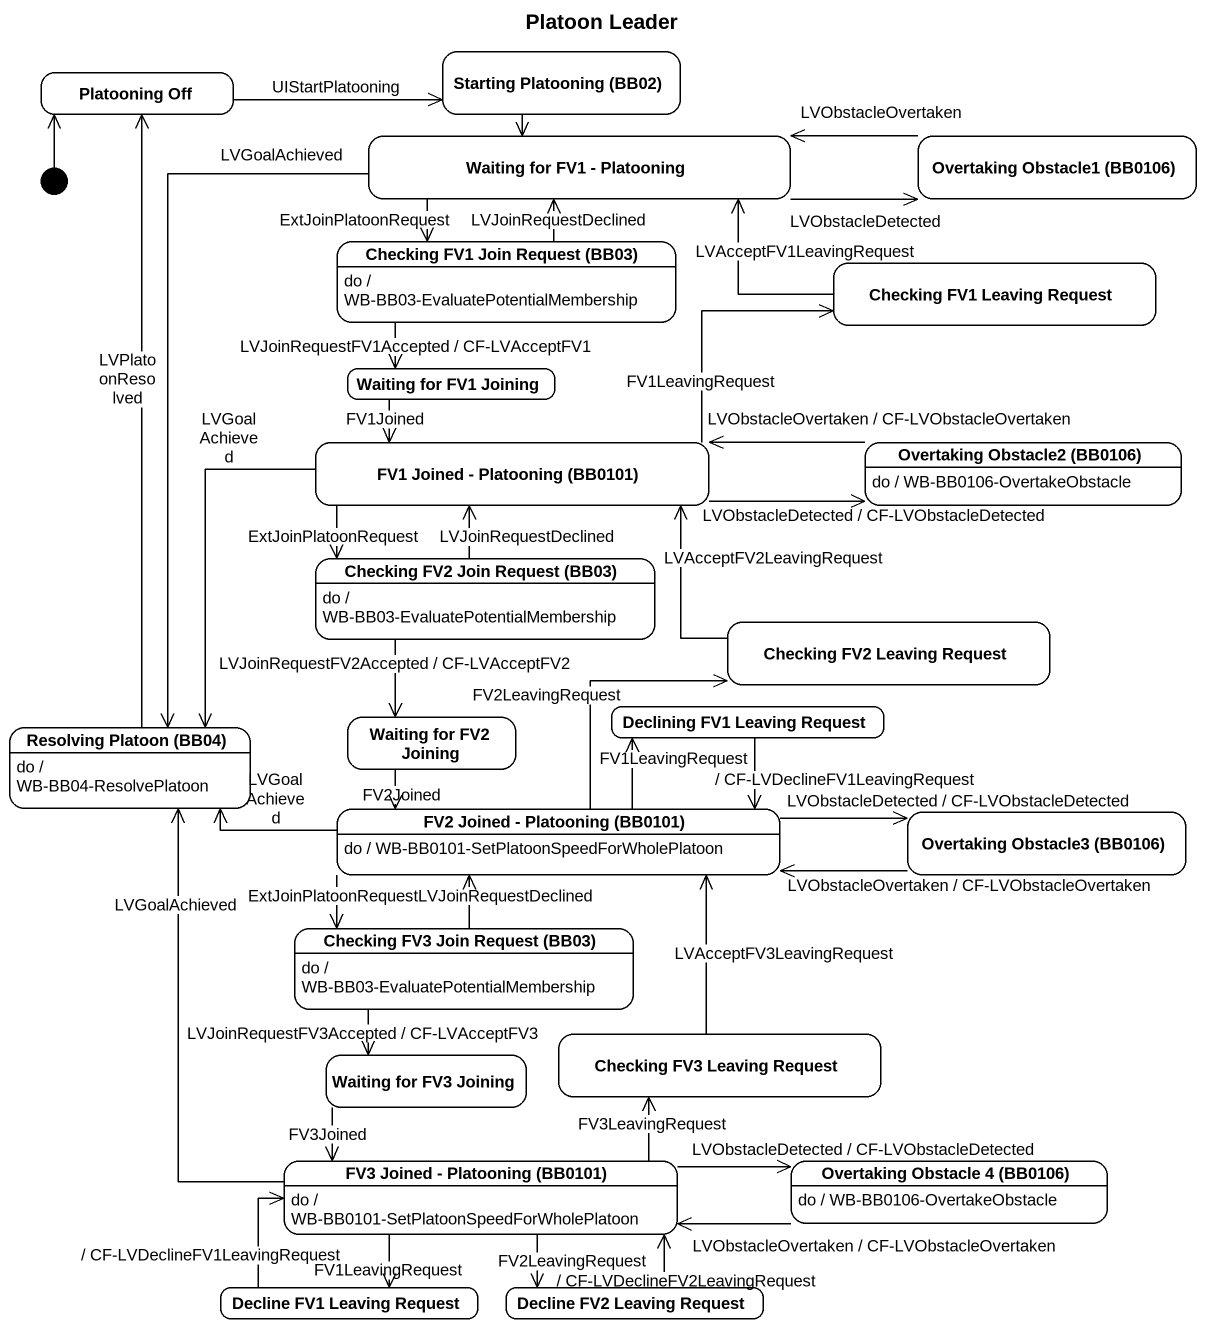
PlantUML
@startuml
title Platoon Leader
hide empty description
state "Platooning Off" as Platooning_Off
state "Starting Platooning (BB02)" as Starting_Platooning_BB02
state "Waiting for FV1 - Platooning" as Waiting_for_FV1_Platooning
state "Overtaking Obstacle1 (BB0106)" as Overtaking_Obstacle1_BB0106
state "Checking FV1 Join Request (BB03)" as Checking_FV1_Join_Request
Checking_FV1_Join_Request : do / WB-BB03-EvaluatePotentialMembership
state "Checking FV1 Leaving Request" as Checking_FV1_Leaving_Request
state "Waiting for FV1 Joining" as Waiting_for_FV1_Joining
state "FV1 Joined - Platooning (BB0101)" as FV1_Joined_Platooning_BB0101
state "Overtaking Obstacle2 (BB0106)" as Overtaking_Obstacle2_BB0106
Overtaking_Obstacle2_BB0106 : do / WB-BB0106-OvertakeObstacle
state "Checking FV2 Join Request (BB03)" as Checking_FV2_Join_Request
Checking_FV2_Join_Request : do / WB-BB03-EvaluatePotentialMembership
state "Checking FV2 Leaving Request" as Checking_FV2_Leaving_Request
state "Resolving Platoon (BB04)" as Resolving_Platoon_BB04
Resolving_Platoon_BB04 : do / WB-BB04-ResolvePlatoon
state "Waiting for FV2 Joining" as Waiting_for_FV2_Joining
state "Declining FV1 Leaving Request" as Declining_FV1_Leaving
state "FV2 Joined - Platooning (BB0101)" as FV2_Joined_Platooning_BB0101
FV2_Joined_Platooning_BB0101 : do / WB-BB0101-SetPlatoonSpeedForWholePlatoon
state "Overtaking Obstacle3 (BB0106)" as Overtaking_Obstacle3_BB0106
state "Checking FV3 Join Request (BB03)" as Checking_FV3_Join_Request
Checking_FV3_Join_Request : do / WB-BB03-EvaluatePotentialMembership
state "Checking FV3 Leaving Request" as Checking_FV3_Leaving_Request
state "Waiting for FV3 Joining" as Waiting_for_FV3_Joining
state "FV3 Joined - Platooning (BB0101)" as FV3_Joined_Platooning_BB0101
FV3_Joined_Platooning_BB0101 : do / WB-BB0101-SetPlatoonSpeedForWholePlatoon
state "Overtaking Obstacle 4 (BB0106)" as Overtaking_Obstacle_4_BB0106
Overtaking_Obstacle_4_BB0106 : do / WB-BB0106-OvertakeObstacle
state "Decline FV1 Leaving Request" as Decline_FV1_Leaving_Request
state "Decline FV2 Leaving Request" as Decline_FV2_Leaving_Request
[*] -up-> Platooning_Off
Platooning_Off -right-> Starting_Platooning_BB02 : UIStartPlatooning
Starting_Platooning_BB02 --> Waiting_for_FV1_Platooning
Waiting_for_FV1_Platooning -right-> Overtaking_Obstacle1_BB0106 : LVObstacleDetected
Waiting_for_FV1_Platooning --> Checking_FV1_Join_Request : ExtJoinPlatoonRequest
Waiting_for_FV1_Platooning --> Resolving_Platoon_BB04 : LVGoalAchieved
Overtaking_Obstacle1_BB0106 -left-> Waiting_for_FV1_Platooning : LVObstacleOvertaken
Checking_FV1_Join_Request -up-> Waiting_for_FV1_Platooning : LVJoinRequestDeclined
Checking_FV1_Join_Request --> Waiting_for_FV1_Joining : LVJoinRequestFV1Accepted / CF-LVAcceptFV1
Checking_FV1_Leaving_Request -left-> Waiting_for_FV1_Platooning : LVAcceptFV1LeavingRequest
Waiting_for_FV1_Joining --> FV1_Joined_Platooning_BB0101 : FV1Joined
FV1_Joined_Platooning_BB0101 -right-> Checking_FV1_Leaving_Request : FV1LeavingRequest
FV1_Joined_Platooning_BB0101 -right-> Overtaking_Obstacle2_BB0106 : LVObstacleDetected / CF-LVObstacleDetected
FV1_Joined_Platooning_BB0101 --> Checking_FV2_Join_Request : ExtJoinPlatoonRequest
FV1_Joined_Platooning_BB0101 --> Resolving_Platoon_BB04 : LVGoalAchieved
Overtaking_Obstacle2_BB0106 -left-> FV1_Joined_Platooning_BB0101 : LVObstacleOvertaken / CF-LVObstacleOvertaken
Checking_FV2_Join_Request -up-> FV1_Joined_Platooning_BB0101 : LVJoinRequestDeclined
Checking_FV2_Join_Request --> Waiting_for_FV2_Joining : LVJoinRequestFV2Accepted / CF-LVAcceptFV2
Checking_FV2_Leaving_Request -left-> FV1_Joined_Platooning_BB0101 : LVAcceptFV2LeavingRequest
Resolving_Platoon_BB04 -up-> Platooning_Off : LVPlatoonResolved
Waiting_for_FV2_Joining --> FV2_Joined_Platooning_BB0101 : FV2Joined
Declining_FV1_Leaving --> FV2_Joined_Platooning_BB0101 : / CF-LVDeclineFV1LeavingRequest
FV2_Joined_Platooning_BB0101 -right-> Checking_FV2_Leaving_Request : FV2LeavingRequest
FV2_Joined_Platooning_BB0101 -left-> Resolving_Platoon_BB04 : LVGoalAchieved
FV2_Joined_Platooning_BB0101 -up-> Declining_FV1_Leaving : FV1LeavingRequest
FV2_Joined_Platooning_BB0101 -right-> Overtaking_Obstacle3_BB0106 : LVObstacleDetected / CF-LVObstacleDetected
FV2_Joined_Platooning_BB0101 --> Checking_FV3_Join_Request : ExtJoinPlatoonRequest
Overtaking_Obstacle3_BB0106 -left-> FV2_Joined_Platooning_BB0101 : LVObstacleOvertaken / CF-LVObstacleOvertaken
Checking_FV3_Join_Request -up-> FV2_Joined_Platooning_BB0101 : LVJoinRequestDeclined
Checking_FV3_Join_Request --> Waiting_for_FV3_Joining : LVJoinRequestFV3Accepted / CF-LVAcceptFV3
Checking_FV3_Leaving_Request -up-> FV2_Joined_Platooning_BB0101 : LVAcceptFV3LeavingRequest
Waiting_for_FV3_Joining --> FV3_Joined_Platooning_BB0101 : FV3Joined
FV3_Joined_Platooning_BB0101 -up-> Resolving_Platoon_BB04 : LVGoalAchieved
FV3_Joined_Platooning_BB0101 -right-> Checking_FV3_Leaving_Request : FV3LeavingRequest
FV3_Joined_Platooning_BB0101 -right-> Overtaking_Obstacle_4_BB0106 : LVObstacleDetected / CF-LVObstacleDetected
FV3_Joined_Platooning_BB0101 --> Decline_FV1_Leaving_Request : FV1LeavingRequest
FV3_Joined_Platooning_BB0101 --> Decline_FV2_Leaving_Request : FV2LeavingRequest
Overtaking_Obstacle_4_BB0106 -left-> FV3_Joined_Platooning_BB0101 : LVObstacleOvertaken / CF-LVObstacleOvertaken
Decline_FV1_Leaving_Request -up-> FV3_Joined_Platooning_BB0101 : / CF-LVDeclineFV1LeavingRequest
Decline_FV2_Leaving_Request -up-> FV3_Joined_Platooning_BB0101 : / CF-LVDeclineFV2LeavingRequest
@enduml
